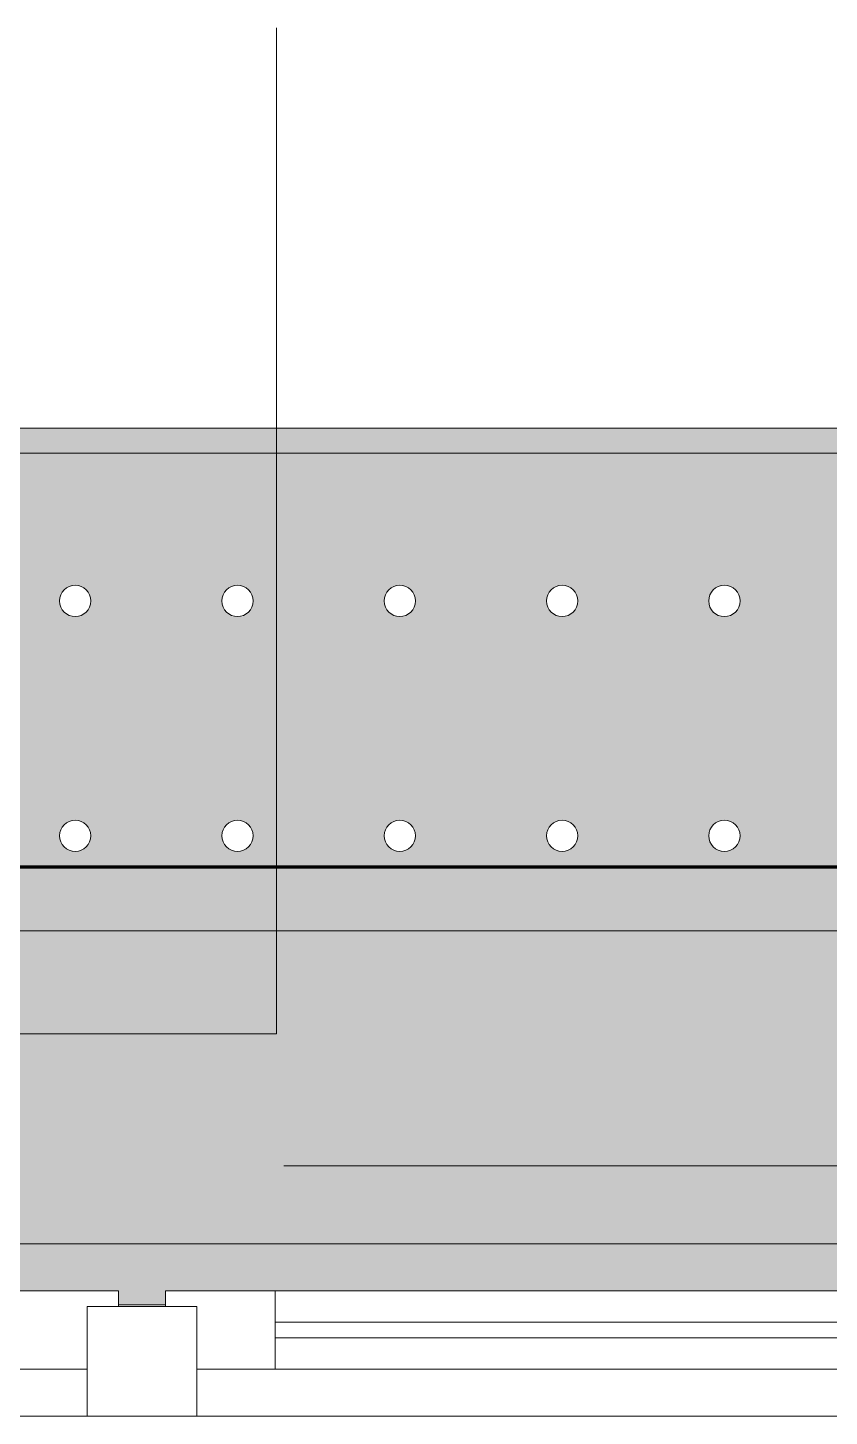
# Model space of a CAD drawing. Header units: millimetres. Extents: x 35524 to 235479, y -8553 to 29000.
# Drawn here: x 77872 to 78384, y 3440 to 4327 of the extents above; entities that cross this region are included whole.
import ezdxf

# ---------------------------------------------------------------- set-up
doc = ezdxf.new("R2010")
doc.units = ezdxf.units.MM
doc.linetypes.add('Осевая', pattern=[3175, 635, -476.25, 1587.5, -476.25])
for name, color, linetype, lineweight in [('A-GLAZ', 7, 'Continuous', 9), ('A-GLAZ-1', 7, 'Continuous', 13), ('A-WALL-IDEN', 7, 'Continuous', 9), ('I-WALL', 7, 'Continuous', 9), ('Оси-2', 7, 'Осевая', 9)]:
    doc.layers.add(name, color=color, linetype=linetype, lineweight=lineweight)
for name, color, linetype, lineweight, true_color in [('A-WALL-2', 7, 'Continuous', 9, 0xcbc7bf), ('I-WALL-12', 7, 'Continuous', 53, 0xeaa7bf), ('I-WALL-4', 7, 'Continuous', 9, 0xc0c0c0), ('I-WALL-5', 7, 'Continuous', 9, 0xcbc7bf), ('Знаки-1', 7, 'Continuous', 9, 0xd4ccbd), ('Знаки-3', 9, 'Continuous', 9, 0x808080), ('Знаки-4', 7, 'Continuous', 9, 0xaba79f), ('Знаки-5', 7, 'Continuous', 9, 0xc1bbaf), ('Знаки-6', 7, 'Continuous', 9, 0xd5cdbe), ('Знаки-7', 7, 'Continuous', 9, 0xd1cabb), ('Знаки-8', 7, 'Continuous', 9, 0xccc5b7)]:
    doc.layers.add(name, color=color, linetype=linetype, lineweight=lineweight, true_color=true_color)
doc.layers.add('Знаки-2', color=7, linetype='Continuous', lineweight=9, transparency=0.5)

# ---------------------------------------------------------------- blocks, each defined once
blk = doc.blocks.new('120_Окно_СКБ_2Ст - 120_Окно_СКБ_2Ст 3000х2500 _мал_створка слева_-22809161-План отделки стен 3 этажа в осях 12-23')
at = {"layer": 'A-GLAZ'}
for p, q in [((1500, -5), (-1500, -5)), ((-1380, -55), (550, -55)), ((550, -65), (-1380, -65)), ((620, -75), (650, -75))]:
    blk.add_line(p, q, dxfattribs=at)
at = {"layer": 'A-GLAZ-1'}
for p, q in [((600, -75), (600, -5)), ((600, -5), (670, -5)), ((670, -5), (670, -75)), ((600, -35), (-1430, -35)), ((550, -85), (550, -35)), ((600, -75), (600, -35)), ((1430, -35), (670, -35)), ((670, -35), (670, -75)), ((670, -75), (600, -75)), ((620, -75), (600, -75)), ((620, -85), (620, -75)), ((670, -75), (650, -75)), ((650, -75), (650, -85)), ((-1450, -85), (620, -85)), ((620, -85), (-1450, -85)), ((650, -85), (1450, -85)), ((1450, -85), (650, -85))]:
    blk.add_line(p, q, dxfattribs=at)
blk = doc.blocks.new('Зашивка радиатора_ с перфорацией М8 - Зашивка радиатора_ с перфорацией М8-31159968-План отделки стен 3 этажа в осях 12-23')
at = {"layer": 'Знаки-2'}
h = blk.add_hatch(color=256, dxfattribs=at)
h.paths.add_polyline_path([(2619, -380), (2649, -379), (2649, -141.05), (-310, -141.05), (-310, -380), (-281, -380), (-281, -371.05), (519, -371.05), (519, -380), (549, -380), (549, -371.05), (2619, -371.99), (2619, -373.73)])
h.paths.add_polyline_path([(1061.17, -101.05), (2650, -101.05), (2650, 179.94), (-310, 179.94), (-310, -101.05), (961.25, -101.05)])
h.paths.add_polyline_path([(1528.75, -90.35), (1523.75, -89.02), (1520.09, -85.35), (1518.75, -80.35), (1520.09, -75.35), (1523.75, -71.69), (1528.75, -70.35), (1533.75, -71.69), (1537.41, -75.35), (1538.75, -80.35), (1537.41, -85.35), (1533.75, -89.02), (1531.34, -90.01)])
h.paths.add_polyline_path([(2255, -90.35), (2250, -89.02), (2246.34, -85.35), (2245, -80.35), (2246.34, -75.35), (2250, -71.69), (2255, -70.35), (2260, -71.69), (2263.66, -75.35), (2265, -80.35), (2263.66, -85.35), (2260, -89.02), (2257.59, -90.01)])
h.paths.add_polyline_path([(1736.25, -90.35), (1731.25, -89.02), (1727.59, -85.35), (1726.25, -80.35), (1727.59, -75.35), (1731.25, -71.69), (1736.25, -70.35), (1741.25, -71.69), (1744.91, -75.35), (1746.25, -80.35), (1744.91, -85.35), (1741.25, -89.02), (1738.84, -90.01)])
h.paths.add_polyline_path([(1943.75, -90.35), (1938.75, -89.02), (1935.09, -85.35), (1933.75, -80.35), (1935.09, -75.35), (1938.75, -71.69), (1943.75, -70.35), (1948.75, -71.69), (1952.41, -75.35), (1953.75, -80.35), (1952.41, -85.35), (1948.75, -89.02), (1946.34, -90.01)])
h.paths.add_polyline_path([(2047.5, -90.35), (2042.5, -89.02), (2038.84, -85.35), (2037.5, -80.35), (2038.84, -75.35), (2042.5, -71.69), (2047.5, -70.35), (2052.5, -71.69), (2056.16, -75.35), (2057.5, -80.35), (2056.16, -85.35), (2052.5, -89.02), (2049.43, -90.1)])
h.paths.add_polyline_path([(2151.25, -90.35), (2146.25, -89.02), (2142.59, -85.35), (2141.25, -80.35), (2142.59, -75.35), (2146.25, -71.69), (2151.25, -70.35), (2156.25, -71.69), (2159.91, -75.35), (2161.25, -80.35), (2159.91, -85.35), (2156.25, -89.02), (2153.84, -90.01)])
h.paths.add_polyline_path([(1632.5, -90.35), (1627.5, -89.02), (1623.84, -85.35), (1622.5, -80.35), (1623.84, -75.35), (1627.5, -71.69), (1632.5, -70.35), (1637.5, -71.69), (1641.16, -75.35), (1642.5, -80.35), (1641.16, -85.35), (1637.5, -89.02), (1635.09, -90.01)])
h.paths.add_polyline_path([(1840, -90.35), (1835, -89.02), (1831.34, -85.35), (1830, -80.35), (1831.34, -75.35), (1835, -71.69), (1840, -70.35), (1845, -71.69), (1848.66, -75.35), (1850, -80.35), (1848.66, -85.35), (1845, -89.02), (1842.59, -90.01)])
h.paths.add_polyline_path([(2358.75, -90.35), (2353.75, -89.02), (2350.09, -85.35), (2348.75, -80.35), (2350.09, -75.35), (2353.75, -71.69), (2358.75, -70.35), (2363.75, -71.69), (2367.41, -75.35), (2368.75, -80.35), (2367.41, -85.35), (2363.75, -89.02), (2361.34, -90.01)])
h.paths.add_polyline_path([(2462.5, -90.35), (2457.5, -89.02), (2453.84, -85.35), (2452.5, -80.35), (2453.84, -75.35), (2457.5, -71.69), (2462.5, -70.35), (2467.5, -71.69), (2471.16, -75.35), (2472.5, -80.35), (2471.16, -85.35), (2467.5, -89.02), (2465.09, -90.01)])
h.paths.add_polyline_path([(2566.25, -90.35), (2561.25, -89.02), (2557.59, -85.35), (2556.25, -80.35), (2557.59, -75.35), (2561.25, -71.69), (2566.25, -70.35), (2571.25, -71.69), (2574.91, -75.35), (2576.25, -80.35), (2574.91, -85.35), (2571.25, -89.02), (2568.84, -90.01)])
h.paths.add_polyline_path([(1010, -90.35), (1005, -89.02), (1001.34, -85.35), (1000, -80.35), (1001.34, -75.35), (1005, -71.69), (1010, -70.35), (1015, -71.69), (1018.66, -75.35), (1020, -80.35), (1018.66, -85.35), (1015, -89.02), (1012.59, -90.01)])
h.paths.add_polyline_path([(1113.75, -90.35), (1108.75, -89.02), (1105.09, -85.35), (1103.75, -80.35), (1105.09, -75.35), (1108.75, -71.69), (1113.75, -70.35), (1118.75, -71.69), (1122.41, -75.35), (1123.75, -80.35), (1122.41, -85.35), (1118.75, -89.02), (1116.34, -90.01)])
h.paths.add_polyline_path([(698.75, -90.35), (693.75, -89.02), (690.09, -85.35), (688.75, -80.35), (690.09, -75.35), (693.75, -71.69), (698.75, -70.35), (703.75, -71.69), (707.41, -75.35), (708.75, -80.35), (707.41, -85.35), (703.75, -89.02), (701.34, -90.01)])
h.paths.add_polyline_path([(283.75, -90.35), (278.75, -89.02), (275.09, -85.35), (273.75, -80.35), (275.09, -75.35), (278.75, -71.69), (283.75, -70.35), (288.75, -71.69), (292.41, -75.35), (293.75, -80.35), (292.41, -85.35), (288.75, -89.02), (286.34, -90.01)])
h.paths.add_polyline_path([(595, -90.35), (590, -89.02), (586.34, -85.35), (585, -80.35), (586.34, -75.35), (590, -71.69), (595, -70.35), (600, -71.69), (603.66, -75.35), (605, -80.35), (603.66, -85.35), (600, -89.02), (597.59, -90.01)])
h.paths.add_polyline_path([(906.25, -90.35), (901.25, -89.02), (897.59, -85.35), (896.25, -80.35), (897.59, -75.35), (901.25, -71.69), (906.25, -70.35), (911.25, -71.69), (914.91, -75.35), (916.25, -80.35), (914.91, -85.35), (911.25, -89.02), (908.84, -90.01)])
h.paths.add_polyline_path([(802.5, -90.35), (797.5, -89.02), (793.84, -85.35), (792.5, -80.35), (793.84, -75.35), (797.5, -71.69), (802.5, -70.35), (807.5, -71.69), (811.16, -75.35), (812.5, -80.35), (811.16, -85.35), (807.5, -89.02), (805.09, -90.01)])
h.paths.add_polyline_path([(1217.5, -90.35), (1212.5, -89.02), (1208.84, -85.35), (1207.5, -80.35), (1208.84, -75.35), (1212.5, -71.69), (1217.5, -70.35), (1222.5, -71.69), (1226.16, -75.35), (1227.5, -80.35), (1226.16, -85.35), (1222.5, -89.02), (1220.09, -90.01)])
h.paths.add_polyline_path([(180, -90.35), (175, -89.02), (171.34, -85.35), (170, -80.35), (171.34, -75.35), (175, -71.69), (180, -70.35), (185, -71.69), (188.66, -75.35), (190, -80.35), (188.66, -85.35), (185, -89.02), (182.59, -90.01)])
h.paths.add_polyline_path([(1321.25, -90.35), (1316.25, -89.02), (1312.59, -85.35), (1311.25, -80.35), (1312.59, -75.35), (1316.25, -71.69), (1321.25, -70.35), (1326.25, -71.69), (1329.91, -75.35), (1331.25, -80.35), (1329.91, -85.35), (1326.25, -89.02), (1323.84, -90.01)])
h.paths.add_polyline_path([(1425, -90.35), (1420, -89.02), (1416.34, -85.35), (1415, -80.35), (1416.34, -75.35), (1420, -71.69), (1425, -70.35), (1430, -71.69), (1433.66, -75.35), (1435, -80.35), (1433.66, -85.35), (1430, -89.02), (1427.59, -90.01)])
h.paths.add_polyline_path([(387.5, -90.35), (382.5, -89.02), (378.84, -85.35), (377.5, -80.35), (378.84, -75.35), (382.5, -71.69), (387.5, -70.35), (392.5, -71.69), (396.16, -75.35), (397.5, -80.35), (396.16, -85.35), (392.5, -89.02), (390.09, -90.01)])
h.paths.add_polyline_path([(491.25, -90.35), (486.25, -89.02), (482.59, -85.35), (481.25, -80.35), (482.59, -75.35), (486.25, -71.69), (491.25, -70.35), (496.25, -71.69), (499.91, -75.35), (501.25, -80.35), (499.91, -85.35), (496.25, -89.02), (493.84, -90.01)])
h.paths.add_polyline_path([(-131.25, -90.35), (-136.25, -89.02), (-139.91, -85.35), (-141.25, -80.35), (-139.91, -75.35), (-135.36, -71.33), (-131.25, -70.35), (-126.25, -71.69), (-122.59, -75.35), (-121.25, -80.35), (-122.59, -85.35), (-126.25, -89.02), (-128.66, -90.01)])
h.paths.add_polyline_path([(-27.5, -90.35), (-32.5, -89.02), (-36.16, -85.35), (-37.5, -80.35), (-36.16, -75.35), (-32.5, -71.69), (-27.5, -70.35), (-22.5, -71.69), (-18.84, -75.35), (-17.5, -80.35), (-18.84, -85.35), (-22.5, -89.02), (-24.91, -90.01)])
h.paths.add_polyline_path([(-235, -90.35), (-240, -89.02), (-243.66, -85.35), (-245, -80.35), (-243.66, -75.35), (-240, -71.69), (-235, -70.35), (-230, -71.69), (-226.34, -75.35), (-225, -80.35), (-226.34, -85.35), (-230, -89.02), (-232.41, -90.01)])
h.paths.add_polyline_path([(76.25, -90.35), (71.25, -89.02), (67.59, -85.35), (66.25, -80.35), (67.59, -75.35), (71.25, -71.69), (76.25, -70.35), (81.25, -71.69), (84.91, -75.35), (86.25, -80.35), (84.91, -85.35), (81.25, -89.02), (78.84, -90.01)])
h.paths.add_polyline_path([(1943.75, 59.65), (1938.75, 60.98), (1935.09, 64.65), (1933.75, 69.65), (1935.09, 74.65), (1938.75, 78.31), (1943.75, 79.65), (1948.75, 78.31), (1952.41, 74.65), (1953.75, 69.65), (1952.41, 64.65), (1948.75, 60.98), (1946.34, 59.99)])
h.paths.add_polyline_path([(2047.5, 59.65), (2042.5, 60.98), (2038.84, 64.65), (2037.5, 69.65), (2038.84, 74.65), (2042.5, 78.31), (2047.5, 79.65), (2052.5, 78.31), (2056.16, 74.65), (2057.5, 69.65), (2056.16, 64.65), (2052.5, 60.98), (2049.43, 59.9)])
h.paths.add_polyline_path([(2255, 59.65), (2250, 60.98), (2246.34, 64.65), (2245, 69.65), (2246.34, 74.65), (2250, 78.31), (2255, 79.65), (2260, 78.31), (2263.66, 74.65), (2265, 69.65), (2263.66, 64.65), (2260, 60.98), (2257.59, 59.99)])
h.paths.add_polyline_path([(1736.25, 59.65), (1731.25, 60.98), (1727.59, 64.65), (1726.25, 69.65), (1727.59, 74.65), (1731.25, 78.31), (1736.25, 79.65), (1741.25, 78.31), (1744.91, 74.65), (1746.25, 69.65), (1744.91, 64.65), (1741.25, 60.98), (1738.84, 59.99)])
h.paths.add_polyline_path([(2358.75, 59.65), (2353.75, 60.98), (2350.09, 64.65), (2348.75, 69.65), (2350.09, 74.65), (2353.75, 78.31), (2358.75, 79.65), (2363.75, 78.31), (2367.41, 74.65), (2368.75, 69.65), (2367.41, 64.65), (2363.75, 60.98), (2361.34, 59.99)])
h.paths.add_polyline_path([(1840, 59.65), (1835, 60.98), (1831.34, 64.65), (1830, 69.65), (1831.34, 74.65), (1835, 78.31), (1840, 79.65), (1845, 78.31), (1848.66, 74.65), (1850, 69.65), (1848.66, 64.65), (1845, 60.98), (1842.59, 59.99)])
h.paths.add_polyline_path([(1425, 59.65), (1420, 60.98), (1416.34, 64.65), (1415, 69.65), (1416.34, 74.65), (1420, 78.31), (1425, 79.65), (1430, 78.31), (1433.66, 74.65), (1435, 69.65), (1433.66, 64.65), (1430, 60.98), (1427.59, 59.99)])
h.paths.add_polyline_path([(1528.75, 59.65), (1523.75, 60.98), (1520.09, 64.65), (1518.75, 69.65), (1520.09, 74.65), (1523.75, 78.31), (1528.75, 79.65), (1533.75, 78.31), (1537.41, 74.65), (1538.75, 69.65), (1537.41, 64.65), (1533.75, 60.98), (1531.34, 59.99)])
h.paths.add_polyline_path([(2151.25, 59.65), (2146.25, 60.98), (2142.59, 64.65), (2141.25, 69.65), (2142.59, 74.65), (2146.25, 78.31), (2151.25, 79.65), (2156.25, 78.31), (2159.91, 74.65), (2161.25, 69.65), (2159.91, 64.65), (2156.25, 60.98), (2153.84, 59.99)])
h.paths.add_polyline_path([(2566.25, 59.65), (2561.25, 60.98), (2557.59, 64.65), (2556.25, 69.65), (2557.59, 74.65), (2561.25, 78.31), (2566.25, 79.65), (2571.25, 78.31), (2574.91, 74.65), (2576.25, 69.65), (2574.91, 64.65), (2571.25, 60.98), (2568.84, 59.99)])
h.paths.add_polyline_path([(2462.5, 59.65), (2457.5, 60.98), (2453.84, 64.65), (2452.5, 69.65), (2453.84, 74.65), (2457.5, 78.31), (2462.5, 79.65), (2467.5, 78.31), (2471.16, 74.65), (2472.5, 69.65), (2471.16, 64.65), (2467.5, 60.98), (2465.09, 59.99)])
h.paths.add_polyline_path([(1632.5, 59.65), (1627.5, 60.98), (1623.84, 64.65), (1622.5, 69.65), (1623.84, 74.65), (1627.5, 78.31), (1632.5, 79.65), (1637.5, 78.31), (1641.16, 74.65), (1642.5, 69.65), (1641.16, 64.65), (1637.5, 60.98), (1635.09, 59.99)])
h.paths.add_polyline_path([(802.5, 59.65), (797.5, 60.98), (793.84, 64.65), (792.5, 69.65), (793.84, 74.65), (797.5, 78.31), (802.5, 79.65), (807.5, 78.31), (811.16, 74.65), (812.5, 69.65), (811.16, 64.65), (807.5, 60.98), (805.09, 59.99)])
h.paths.add_polyline_path([(1113.75, 59.65), (1108.75, 60.98), (1105.09, 64.65), (1103.75, 69.65), (1105.09, 74.65), (1108.75, 78.31), (1113.75, 79.65), (1118.75, 78.31), (1122.41, 74.65), (1123.75, 69.65), (1122.41, 64.65), (1118.75, 60.98), (1116.34, 59.99)])
h.paths.add_polyline_path([(1010, 59.65), (1005, 60.98), (1001.34, 64.65), (1000, 69.65), (1001.34, 74.65), (1005, 78.31), (1010, 79.65), (1015, 78.31), (1018.66, 74.65), (1020, 69.65), (1018.66, 64.65), (1015, 60.98), (1012.59, 59.99)])
h.paths.add_polyline_path([(906.25, 59.65), (901.25, 60.98), (897.59, 64.65), (896.25, 69.65), (897.59, 74.65), (901.25, 78.31), (906.25, 79.65), (911.25, 78.31), (914.91, 74.65), (916.25, 69.65), (914.91, 64.65), (911.25, 60.98), (908.84, 59.99)])
h.paths.add_polyline_path([(387.5, 59.65), (382.5, 60.98), (378.84, 64.65), (377.5, 69.65), (378.84, 74.65), (382.5, 78.31), (387.5, 79.65), (392.5, 78.31), (396.16, 74.65), (397.5, 69.65), (396.16, 64.65), (392.5, 60.98), (390.09, 59.99)])
h.paths.add_polyline_path([(76.25, 59.65), (71.25, 60.98), (67.59, 64.65), (66.25, 69.65), (67.59, 74.65), (71.25, 78.31), (76.25, 79.65), (81.25, 78.31), (84.91, 74.65), (86.25, 69.65), (84.91, 64.65), (81.25, 60.98), (78.84, 59.99)])
h.paths.add_polyline_path([(180, 59.65), (175, 60.98), (171.34, 64.65), (170, 69.65), (171.34, 74.65), (175, 78.31), (180, 79.65), (185, 78.31), (188.66, 74.65), (190, 69.65), (188.66, 64.65), (185, 60.98), (182.59, 59.99)])
h.paths.add_polyline_path([(283.75, 59.65), (278.75, 60.98), (275.09, 64.65), (273.75, 69.65), (275.09, 74.65), (278.75, 78.31), (283.75, 79.65), (288.75, 78.31), (292.41, 74.65), (293.75, 69.65), (292.41, 64.65), (288.75, 60.98), (286.34, 59.99)])
h.paths.add_polyline_path([(698.75, 59.65), (693.75, 60.98), (690.09, 64.65), (688.75, 69.65), (690.09, 74.65), (693.75, 78.31), (698.75, 79.65), (703.75, 78.31), (707.41, 74.65), (708.75, 69.65), (707.41, 64.65), (703.75, 60.98), (701.34, 59.99)])
h.paths.add_polyline_path([(595, 59.65), (590, 60.98), (586.34, 64.65), (585, 69.65), (586.34, 74.65), (590, 78.31), (595, 79.65), (600, 78.31), (603.66, 74.65), (605, 69.65), (603.66, 64.65), (600, 60.98), (597.59, 59.99)])
h.paths.add_polyline_path([(1321.25, 59.65), (1316.25, 60.98), (1312.59, 64.65), (1311.25, 69.65), (1312.59, 74.65), (1316.25, 78.31), (1321.25, 79.65), (1326.25, 78.31), (1329.91, 74.65), (1331.25, 69.65), (1329.91, 64.65), (1326.25, 60.98), (1323.84, 59.99)])
h.paths.add_polyline_path([(1217.5, 59.65), (1212.5, 60.98), (1208.84, 64.65), (1207.5, 69.65), (1208.84, 74.65), (1212.5, 78.31), (1217.5, 79.65), (1222.5, 78.31), (1226.16, 74.65), (1227.5, 69.65), (1226.16, 64.65), (1222.5, 60.98), (1220.09, 59.99)])
h.paths.add_polyline_path([(491.25, 59.65), (486.25, 60.98), (482.59, 64.65), (481.25, 69.65), (482.59, 74.65), (486.25, 78.31), (491.25, 79.65), (496.25, 78.31), (499.91, 74.65), (501.25, 69.65), (499.91, 64.65), (496.25, 60.98), (493.84, 59.99)])
h.paths.add_polyline_path([(-27.5, 59.65), (-32.5, 60.98), (-36.16, 64.65), (-37.5, 69.65), (-36.16, 74.65), (-32.5, 78.31), (-27.5, 79.65), (-22.5, 78.31), (-18.84, 74.65), (-17.5, 69.65), (-18.84, 64.65), (-22.5, 60.98), (-24.91, 59.99)])
h.paths.add_polyline_path([(-131.25, 59.65), (-136.25, 60.98), (-139.91, 64.65), (-141.25, 69.65), (-139.91, 74.65), (-135.36, 78.67), (-131.25, 79.65), (-126.25, 78.31), (-122.59, 74.65), (-121.25, 69.65), (-122.59, 64.65), (-126.25, 60.98), (-128.66, 59.99)])
h.paths.add_polyline_path([(-235, 59.65), (-240, 60.98), (-243.66, 64.65), (-245, 69.65), (-243.66, 74.65), (-240, 78.31), (-235, 79.65), (-230, 78.31), (-226.34, 74.65), (-225, 69.65), (-226.34, 64.65), (-230, 60.98), (-232.41, 59.99)])
for points in [[(2459.91, 163.94), (2650, 163.94), (2649.94, 179.94), (-310, 179.94), (-310, 163.94), (2454.57, 163.94)], [(505.86, 163.94), (540, 163.94), (539.32, 179.94), (500, 179.94), (500.68, 163.94), (502.68, 163.94)], [(525, 163.94), (540, 163.94), (539.32, 179.94), (500, 179.94), (500.68, 163.94), (522.59, 163.94)], [(512.93, 163.94), (530, 163.94), (529.66, 179.94), (510, 179.94), (510.34, 163.94), (511.34, 163.94)], [(512.93, 163.94), (530, 163.94), (529.66, 179.94), (510, 179.94), (510.34, 163.94), (511.34, 163.94)], [(605.86, 163.94), (640, 163.94), (639.32, 179.94), (600, 179.94), (600.68, 163.94), (602.68, 163.94)], [(600, 163.94), (640, 163.94), (639.32, 179.94), (600, 179.94)], [(610.34, 163.94), (630, 163.94), (629.66, 179.94), (610, 179.94), (610, 163.94)], [(627.07, 163.94), (630, 163.94), (629.66, 179.94), (610, 179.94), (610.34, 163.94), (625.18, 163.94)], [(700.68, 163.94), (740, 163.94), (739.32, 179.94), (700, 179.94), (700, 163.94)], [(725, 163.94), (740, 163.94), (739.32, 179.94), (700, 179.94), (700.68, 163.94), (722.59, 163.94)], [(720, 163.94), (730, 163.94), (729.66, 179.94), (710, 179.94), (710.34, 163.94), (717.41, 163.94)], [(712.93, 163.94), (730, 163.94), (729.66, 179.94), (710, 179.94), (710.34, 163.94), (711.34, 163.94)], [(800, 163.94), (840, 163.94), (839.32, 179.94), (800, 179.94)], [(825, 163.94), (840, 163.94), (839.32, 179.94), (800, 179.94), (800.68, 163.94), (822.59, 163.94)], [(812.93, 163.94), (830, 163.94), (829.66, 179.94), (810, 179.94), (810.34, 163.94), (811.34, 163.94)], [(812.93, 163.94), (830, 163.94), (829.66, 179.94), (810, 179.94), (810.34, 163.94), (811.34, 163.94)], [(920, 163.94), (940, 163.94), (939.32, 179.94), (900, 179.94), (900.68, 163.94), (914.82, 163.94)], [(929.66, 163.94), (940, 163.94), (939.32, 179.94), (900, 179.94), (900.68, 163.94), (928.66, 163.94)], [(920, 163.94), (930, 163.94), (929.66, 179.94), (910, 179.94), (910.34, 163.94), (917.41, 163.94)], [(927.07, 163.94), (930, 163.94), (929.66, 179.94), (910, 179.94), (910.34, 163.94), (925.18, 163.94)]]:
    blk.add_hatch(color=256, dxfattribs=at).paths.add_polyline_path(points)
at = {"layer": 'Знаки-1'}
for p, q in [((511.28, 179.94), (514.82, 179.94)), ((514.82, 179.94), (511.28, 179.94)), ((515, 179.94), (520, 179.94)), ((520, 179.94), (515, 179.94)), ((520, 179.94), (525, 179.94)), ((525, 179.94), (520, 179.94)), ((525.18, 179.94), (528.72, 179.94)), ((528.72, 179.94), (525.18, 179.94)), ((610, 179.94), (611.34, 179.94)), ((614.81, 179.94), (610, 179.94)), ((611.34, 179.94), (614.81, 179.94)), ((615, 179.94), (625, 179.94)), ((625, 179.94), (615, 179.94)), ((625.19, 179.94), (628.66, 179.94)), ((627.07, 179.94), (625.19, 179.94)), ((629.66, 179.94), (627.07, 179.94)), ((628.66, 179.94), (630, 179.94)), ((630, 179.94), (629.66, 179.94)), ((711.28, 179.94), (714.82, 179.94)), ((714.82, 179.94), (711.28, 179.94)), ((715, 179.94), (725, 179.94)), ((725, 179.94), (715, 179.94)), ((725.18, 179.94), (728.72, 179.94)), ((728.72, 179.94), (725.18, 179.94)), ((811.28, 179.94), (814.82, 179.94)), ((814.82, 179.94), (811.28, 179.94)), ((815, 179.94), (825, 179.94)), ((820, 179.94), (815, 179.94)), ((825, 179.94), (820, 179.94)), ((825.18, 179.94), (828.72, 179.94)), ((828.72, 179.94), (825.18, 179.94)), ((910, 179.94), (914.81, 179.94)), ((911.34, 179.94), (910, 179.94)), ((914.81, 179.94), (911.34, 179.94)), ((915, 179.94), (925, 179.94)), ((920, 179.94), (915, 179.94)), ((922.59, 179.94), (920, 179.94)), ((925, 179.94), (922.59, 179.94)), ((925.19, 179.94), (930, 179.94)), ((930, 179.94), (925.19, 179.94)), ((511.28, 163.94), (514.82, 163.94)), ((514.82, 163.94), (511.28, 163.94)), ((515, 163.94), (520, 163.94)), ((525, 163.94), (515, 163.94)), ((520, 163.94), (525, 163.94)), ((525.18, 163.94), (528.72, 163.94)), ((528.72, 163.94), (525.18, 163.94)), ((610, 163.94), (614.81, 163.94)), ((614.81, 163.94), (610, 163.94)), ((615, 163.94), (625, 163.94)), ((622.59, 163.94), (615, 163.94)), ((625, 163.94), (622.59, 163.94)), ((625.19, 163.94), (627.07, 163.94)), ((630, 163.94), (625.19, 163.94)), ((627.07, 163.94), (630, 163.94)), ((711.28, 163.94), (714.82, 163.94)), ((714.82, 163.94), (711.28, 163.94)), ((715, 163.94), (725, 163.94)), ((725, 163.94), (715, 163.94)), ((725.18, 163.94), (728.72, 163.94)), ((728.72, 163.94), (725.18, 163.94)), ((811.28, 163.94), (814.82, 163.94)), ((814.82, 163.94), (811.28, 163.94)), ((815, 163.94), (825, 163.94)), ((825, 163.94), (815, 163.94)), ((825.18, 163.94), (828.72, 163.94)), ((828.72, 163.94), (825.18, 163.94)), ((910, 163.94), (912.93, 163.94)), ((914.81, 163.94), (910, 163.94)), ((912.93, 163.94), (914.81, 163.94)), ((915, 163.94), (925, 163.94)), ((925, 163.94), (915, 163.94)), ((925.19, 163.94), (930, 163.94)), ((930, 163.94), (925.19, 163.94))]:
    blk.add_line(p, q, dxfattribs=at)
at = {"layer": 'Знаки-3'}
for p, q in [((2650, 179.94), (-310, 179.94)), ((519, -380), (549, -380))]:
    blk.add_line(p, q, dxfattribs=at)
for centre, start, end in [((491.25, 69.65), 0, 180), ((595, 69.65), 0, 180), ((698.75, 69.65), 0, 180), ((802.5, 69.65), 0, 180), ((906.25, 69.65), 0, 180), ((491.25, 69.65), 180, 360), ((595, 69.65), 180, 360), ((698.75, 69.65), 180, 360), ((802.5, 69.65), 180, 360), ((906.25, 69.65), 180, 360), ((491.25, -80.35), 0, 180), ((595, -80.35), 0, 180), ((698.75, -80.35), 0, 180), ((802.5, -80.35), 0, 180), ((906.25, -80.35), 0, 180), ((491.25, -80.35), 180, 360), ((595, -80.35), 180, 360), ((698.75, -80.35), 180, 360), ((802.5, -80.35), 180, 360), ((906.25, -80.35), 180, 360)]:
    blk.add_arc(centre, 10, start, end, dxfattribs=at)
at = {"layer": 'Знаки-4'}
for p, q in [((-310, 179.94), (2617.76, 179.94)), ((-307.06, 179.94), (2617.76, 179.94)), ((2603.53, 163.94), (-264.93, 163.94)), ((549, -380), (519, -380))]:
    blk.add_line(p, q, dxfattribs=at)
for centre, start, end in [((491.25, 69.65), 0, 180), ((595, 69.65), 0, 180), ((698.75, 69.65), 0, 180), ((802.5, 69.65), 0, 180), ((906.25, 69.65), 0, 180), ((491.25, 69.65), 180, 360), ((595, 69.65), 180, 360), ((698.75, 69.65), 180, 360), ((802.5, 69.65), 180, 360), ((906.25, 69.65), 180, 360), ((491.25, -80.35), 0, 180), ((595, -80.35), 0, 180), ((698.75, -80.35), 360, 180), ((802.5, -80.35), 0, 180), ((906.25, -80.35), 0, 180), ((491.25, -80.35), 180, 360), ((595, -80.35), 180, 360), ((698.75, -80.35), 180, 360), ((802.5, -80.35), 180, 360), ((906.25, -80.35), 180, 360)]:
    blk.add_arc(centre, 10, start, end, dxfattribs=at)
at = {"layer": 'Знаки-5'}
for p, q in [((500, 179.94), (440, 179.94)), ((500, 179.94), (540, 179.94)), ((540, 179.94), (500, 179.94)), ((600, 179.94), (540, 179.94)), ((600, 179.94), (640, 179.94)), ((640, 179.94), (600, 179.94)), ((700, 179.94), (640, 179.94)), ((700, 179.94), (710, 179.94)), ((710, 179.94), (700, 179.94)), ((710, 179.94), (730, 179.94)), ((730, 179.94), (710, 179.94)), ((730, 179.94), (740, 179.94)), ((740, 179.94), (730, 179.94)), ((800, 179.94), (740, 179.94)), ((800, 179.94), (840, 179.94)), ((840, 179.94), (800, 179.94)), ((900, 179.94), (840, 179.94)), ((900, 179.94), (940, 179.94)), ((940, 179.94), (900, 179.94)), ((1000, 179.94), (940, 179.94)), ((440, 163.94), (500, 163.94)), ((500, 163.94), (540, 163.94)), ((540, 163.94), (500, 163.94)), ((540, 163.94), (600, 163.94)), ((600, 163.94), (640, 163.94)), ((640, 163.94), (600, 163.94)), ((640, 163.94), (700, 163.94)), ((700, 163.94), (710, 163.94)), ((710, 163.94), (700, 163.94)), ((710, 163.94), (730, 163.94)), ((730, 163.94), (710, 163.94)), ((730, 163.94), (740, 163.94)), ((740, 163.94), (730, 163.94)), ((740, 163.94), (800, 163.94)), ((800, 163.94), (840, 163.94)), ((840, 163.94), (800, 163.94)), ((840, 163.94), (900, 163.94)), ((900, 163.94), (940, 163.94)), ((940, 163.94), (900, 163.94)), ((940, 163.94), (1000, 163.94))]:
    blk.add_line(p, q, dxfattribs=at)
at = {"layer": 'Знаки-6'}
for p, q in [((514.82, 179.94), (511.34, 179.94)), ((525, 179.94), (515, 179.94)), ((528.66, 179.94), (525.18, 179.94)), ((614.82, 179.94), (611.34, 179.94)), ((625, 179.94), (615, 179.94)), ((628.66, 179.94), (625.18, 179.94)), ((714.82, 179.94), (711.34, 179.94)), ((725, 179.94), (715, 179.94)), ((728.66, 179.94), (725.18, 179.94)), ((814.82, 179.94), (811.34, 179.94)), ((825, 179.94), (815, 179.94)), ((828.66, 179.94), (825.18, 179.94)), ((914.82, 179.94), (911.34, 179.94)), ((925, 179.94), (915, 179.94)), ((928.66, 179.94), (925.18, 179.94)), ((511.34, 163.94), (514.82, 163.94)), ((515, 163.94), (525, 163.94)), ((525.18, 163.94), (528.66, 163.94)), ((611.34, 163.94), (614.82, 163.94)), ((615, 163.94), (625, 163.94)), ((625.18, 163.94), (628.66, 163.94)), ((711.34, 163.94), (714.82, 163.94)), ((715, 163.94), (725, 163.94)), ((725.18, 163.94), (728.66, 163.94)), ((811.34, 163.94), (814.82, 163.94)), ((815, 163.94), (825, 163.94)), ((825.18, 163.94), (828.66, 163.94)), ((911.34, 163.94), (914.82, 163.94)), ((915, 163.94), (925, 163.94)), ((925.18, 163.94), (928.66, 163.94))]:
    blk.add_line(p, q, dxfattribs=at)
at = {"layer": 'Знаки-7'}
for p, q in [((510, 179.94), (500.68, 179.94)), ((510, 179.94), (510.34, 179.94)), ((512.93, 179.94), (510, 179.94)), ((510.34, 179.94), (514.81, 179.94)), ((514.81, 179.94), (512.93, 179.94)), ((515, 179.94), (525, 179.94)), ((525, 179.94), (515, 179.94)), ((525.19, 179.94), (527.07, 179.94)), ((530, 179.94), (525.19, 179.94)), ((527.07, 179.94), (530, 179.94)), ((539.32, 179.94), (530, 179.94)), ((610, 179.94), (600.68, 179.94)), ((611.28, 179.94), (614.82, 179.94)), ((614.82, 179.94), (611.28, 179.94)), ((615, 179.94), (625, 179.94)), ((625, 179.94), (615, 179.94)), ((625.18, 179.94), (628.72, 179.94)), ((628.72, 179.94), (625.18, 179.94)), ((639.32, 179.94), (630, 179.94)), ((710, 179.94), (700.68, 179.94)), ((710, 179.94), (711.34, 179.94)), ((710.34, 179.94), (710, 179.94)), ((714.81, 179.94), (710.34, 179.94)), ((711.34, 179.94), (714.81, 179.94)), ((715, 179.94), (720, 179.94)), ((717.41, 179.94), (715, 179.94)), ((720, 179.94), (717.41, 179.94)), ((720, 179.94), (725, 179.94)), ((725, 179.94), (720, 179.94)), ((725.19, 179.94), (730, 179.94)), ((728.66, 179.94), (725.19, 179.94)), ((730, 179.94), (728.66, 179.94)), ((739.32, 179.94), (730, 179.94)), ((810, 179.94), (800.68, 179.94)), ((810, 179.94), (814.81, 179.94)), ((810.34, 179.94), (810, 179.94)), ((814.81, 179.94), (810.34, 179.94)), ((815, 179.94), (825, 179.94)), ((817.41, 179.94), (815, 179.94)), ((825, 179.94), (817.41, 179.94)), ((825.19, 179.94), (829.66, 179.94)), ((830, 179.94), (825.19, 179.94)), ((829.66, 179.94), (830, 179.94)), ((839.32, 179.94), (830, 179.94)), ((910, 179.94), (900.68, 179.94)), ((911.28, 179.94), (914.82, 179.94)), ((914.82, 179.94), (911.28, 179.94)), ((915, 179.94), (920, 179.94)), ((925, 179.94), (915, 179.94)), ((920, 179.94), (925, 179.94)), ((925.18, 179.94), (928.72, 179.94)), ((928.72, 179.94), (925.18, 179.94)), ((939.32, 179.94), (930, 179.94)), ((500.68, 163.94), (510, 163.94)), ((510, 163.94), (510.34, 163.94)), ((512.93, 163.94), (510, 163.94)), ((510.34, 163.94), (514.81, 163.94)), ((514.81, 163.94), (512.93, 163.94)), ((515, 163.94), (525, 163.94)), ((522.59, 163.94), (515, 163.94)), ((525, 163.94), (522.59, 163.94)), ((525.19, 163.94), (530, 163.94)), ((530, 163.94), (525.19, 163.94)), ((530, 163.94), (539.32, 163.94)), ((600.68, 163.94), (610, 163.94)), ((611.28, 163.94), (614.82, 163.94)), ((614.82, 163.94), (611.28, 163.94)), ((615, 163.94), (625, 163.94)), ((625, 163.94), (615, 163.94)), ((625.18, 163.94), (628.72, 163.94)), ((628.72, 163.94), (625.18, 163.94)), ((630, 163.94), (639.32, 163.94)), ((700.68, 163.94), (710, 163.94)), ((710, 163.94), (714.81, 163.94)), ((714.81, 163.94), (710, 163.94)), ((715, 163.94), (725, 163.94)), ((725, 163.94), (715, 163.94)), ((725.19, 163.94), (730, 163.94)), ((730, 163.94), (725.19, 163.94)), ((730, 163.94), (739.32, 163.94)), ((800.68, 163.94), (810, 163.94)), ((810, 163.94), (812.93, 163.94)), ((810.34, 163.94), (810, 163.94)), ((814.81, 163.94), (810.34, 163.94)), ((812.93, 163.94), (814.81, 163.94)), ((815, 163.94), (817.41, 163.94)), ((817.41, 163.94), (815, 163.94)), ((817.41, 163.94), (820, 163.94)), ((825, 163.94), (817.41, 163.94)), ((820, 163.94), (822.59, 163.94)), ((822.59, 163.94), (825, 163.94)), ((825.19, 163.94), (827.07, 163.94)), ((830, 163.94), (825.19, 163.94)), ((827.07, 163.94), (830, 163.94)), ((830, 163.94), (839.32, 163.94)), ((900.68, 163.94), (910, 163.94)), ((911.28, 163.94), (914.82, 163.94)), ((914.82, 163.94), (911.28, 163.94)), ((915, 163.94), (925, 163.94)), ((925, 163.94), (915, 163.94)), ((925.18, 163.94), (928.72, 163.94)), ((928.72, 163.94), (925.18, 163.94)), ((930, 163.94), (939.32, 163.94))]:
    blk.add_line(p, q, dxfattribs=at)
at = {"layer": 'Знаки-8'}
for p, q in [((500, 179.94), (500.68, 179.94)), ((500.68, 179.94), (500, 179.94)), ((500.68, 179.94), (502.68, 179.94)), ((510, 179.94), (500.68, 179.94)), ((502.68, 179.94), (505.86, 179.94)), ((505.86, 179.94), (510, 179.94)), ((510, 179.94), (514.81, 179.94)), ((512.93, 179.94), (510, 179.94)), ((514.81, 179.94), (512.93, 179.94)), ((515, 179.94), (525, 179.94)), ((525, 179.94), (515, 179.94)), ((525.19, 179.94), (530, 179.94)), ((530, 179.94), (525.19, 179.94)), ((530, 179.94), (534.14, 179.94)), ((534.14, 179.94), (530, 179.94)), ((534.14, 179.94), (537.32, 179.94)), ((537.32, 179.94), (534.14, 179.94)), ((537.32, 179.94), (539.32, 179.94)), ((539.32, 179.94), (537.32, 179.94)), ((539.32, 179.94), (540, 179.94)), ((540, 179.94), (539.32, 179.94)), ((600, 179.94), (605.86, 179.94)), ((610, 179.94), (600, 179.94)), ((605.86, 179.94), (610, 179.94)), ((610, 179.94), (614.81, 179.94)), ((614.81, 179.94), (610, 179.94)), ((615, 179.94), (625, 179.94)), ((625, 179.94), (615, 179.94)), ((625.19, 179.94), (630, 179.94)), ((630, 179.94), (625.19, 179.94)), ((630, 179.94), (639.32, 179.94)), ((634.14, 179.94), (630, 179.94)), ((640, 179.94), (634.14, 179.94)), ((639.32, 179.94), (640, 179.94)), ((700, 179.94), (710, 179.94)), ((710, 179.94), (700, 179.94)), ((711.28, 179.94), (714.82, 179.94)), ((714.82, 179.94), (711.28, 179.94)), ((715, 179.94), (725, 179.94)), ((725, 179.94), (715, 179.94)), ((725.18, 179.94), (728.72, 179.94)), ((728.72, 179.94), (725.18, 179.94)), ((730, 179.94), (740, 179.94)), ((740, 179.94), (730, 179.94)), ((800, 179.94), (810, 179.94)), ((810, 179.94), (800, 179.94)), ((810, 179.94), (814.81, 179.94)), ((810.34, 179.94), (810, 179.94)), ((814.81, 179.94), (810.34, 179.94)), ((815, 179.94), (825, 179.94)), ((825, 179.94), (815, 179.94)), ((825.19, 179.94), (830, 179.94)), ((830, 179.94), (825.19, 179.94)), ((830, 179.94), (840, 179.94)), ((840, 179.94), (830, 179.94)), ((900, 179.94), (910, 179.94)), ((910, 179.94), (900, 179.94)), ((910, 179.94), (912.93, 179.94)), ((914.81, 179.94), (910, 179.94)), ((912.93, 179.94), (914.81, 179.94)), ((915, 179.94), (925, 179.94)), ((925, 179.94), (915, 179.94)), ((925.19, 179.94), (929.66, 179.94)), ((927.07, 179.94), (925.19, 179.94)), ((930, 179.94), (927.07, 179.94)), ((929.66, 179.94), (930, 179.94)), ((930, 179.94), (940, 179.94)), ((934.14, 179.94), (930, 179.94)), ((940, 179.94), (934.14, 179.94)), ((500, 163.94), (510, 163.94)), ((510, 163.94), (500, 163.94)), ((510, 163.94), (510.34, 163.94)), ((514.81, 163.94), (510, 163.94)), ((510.34, 163.94), (511.34, 163.94)), ((511.34, 163.94), (512.93, 163.94)), ((512.93, 163.94), (514.81, 163.94)), ((515, 163.94), (517.41, 163.94)), ((522.59, 163.94), (515, 163.94)), ((517.41, 163.94), (520, 163.94)), ((520, 163.94), (522.59, 163.94)), ((522.59, 163.94), (525, 163.94)), ((525, 163.94), (522.59, 163.94)), ((525.19, 163.94), (527.07, 163.94)), ((527.07, 163.94), (525.19, 163.94)), ((527.07, 163.94), (528.66, 163.94)), ((530, 163.94), (527.07, 163.94)), ((528.66, 163.94), (529.66, 163.94)), ((529.66, 163.94), (530, 163.94)), ((530, 163.94), (540, 163.94)), ((540, 163.94), (530, 163.94)), ((600, 163.94), (610, 163.94)), ((610, 163.94), (600, 163.94)), ((610, 163.94), (614.81, 163.94)), ((612.93, 163.94), (610, 163.94)), ((614.81, 163.94), (612.93, 163.94)), ((615, 163.94), (625, 163.94)), ((625, 163.94), (615, 163.94)), ((625.19, 163.94), (630, 163.94)), ((630, 163.94), (625.19, 163.94)), ((630, 163.94), (634.14, 163.94)), ((640, 163.94), (630, 163.94)), ((634.14, 163.94), (640, 163.94)), ((700, 163.94), (710, 163.94)), ((710, 163.94), (700, 163.94)), ((711.28, 163.94), (714.82, 163.94)), ((714.82, 163.94), (711.28, 163.94)), ((715, 163.94), (725, 163.94)), ((725, 163.94), (715, 163.94)), ((725.18, 163.94), (728.72, 163.94)), ((728.72, 163.94), (725.18, 163.94)), ((730, 163.94), (740, 163.94)), ((740, 163.94), (730, 163.94)), ((800, 163.94), (810, 163.94)), ((810, 163.94), (800, 163.94)), ((810, 163.94), (814.81, 163.94)), ((814.81, 163.94), (810, 163.94)), ((815, 163.94), (825, 163.94)), ((825, 163.94), (815, 163.94)), ((825.19, 163.94), (830, 163.94)), ((830, 163.94), (825.19, 163.94)), ((830, 163.94), (840, 163.94)), ((840, 163.94), (830, 163.94)), ((900, 163.94), (910, 163.94)), ((910, 163.94), (900, 163.94)), ((910, 163.94), (914.81, 163.94)), ((914.81, 163.94), (910, 163.94)), ((915, 163.94), (925, 163.94)), ((925, 163.94), (915, 163.94)), ((925.19, 163.94), (930, 163.94)), ((930, 163.94), (925.19, 163.94)), ((930, 163.94), (940, 163.94)), ((940, 163.94), (930, 163.94))]:
    blk.add_line(p, q, dxfattribs=at)

msp = doc.modelspace()

# ---------------------------------------------------------------- hatches: boundary and pattern name
at = {"layer": 'I-WALL'}
h = msp.add_hatch(dxfattribs=at)
h.set_pattern_fill('FP_71', color=256, style=0, pattern_type=2)
h.set_pattern_definition([(0, (0, 0), (121.92, 30.48), [10.058, -81.382, 10.058, -81.382, -487.68]), (0, (0, 0), (121.92, 30.48), [-182.88, 10.058, -172.822, 10.058, -81.382, -213.36]), (0, (0, 0), (121.92, 30.48), [-457.2, 10.058, -50.902, 10.058, -142.342]), (120, (45.72, 15.24), (-87.356454, 90.345817), [10.058, -81.382, 10.058, -81.382, -487.68]), (120, (45.72, 15.24), (-87.356454, 90.345817), [-182.88, 10.058, -172.822, 10.058, -81.382, -213.36]), (120, (45.72, 15.24), (-87.356454, 90.345817), [-457.2, 10.058, -50.902, 10.058, -142.342]), (240, (60.96, 76.2), (-34.563546, -120.825817), [10.058, -81.382, 10.058, -81.382, -487.68]), (240, (60.96, 76.2), (-34.563546, -120.825817), [-182.88, 10.058, -172.822, 10.058, -81.382, -213.36]), (240, (60.96, 76.2), (-34.563546, -120.825817), [-457.2, 10.058, -50.902, 10.058, -142.342])])
h.paths.add_polyline_path([(76000, 3750), (80350, 3750), (80350, 3790), (76000, 3790)])

# ---------------------------------------------------------------- linework, layer by layer
at = {"layer": 'A-WALL-2'}
msp.add_line((77152.94, 3550), (80007.89, 3550), dxfattribs=at)
at = {"layer": 'A-WALL-IDEN'}
for p, q in [((78031.01, 3684.23), (78031.01, 4326.76)), ((77107.13, 3684.23), (78031.01, 3684.23))]:
    msp.add_line(p, q, dxfattribs=at)
at = {"layer": 'I-WALL-12'}
msp.add_line((77276.06, 3791), (79278.12, 3791), dxfattribs=at)
at = {"layer": 'I-WALL-4'}
for p, q in [((80080, 3790), (77080, 3790)), ((75980, 3750), (80350, 3750))]:
    msp.add_line(p, q, dxfattribs=at)
at = {"layer": 'I-WALL-5'}
msp.add_line((80007.89, 3550), (77152.94, 3550), dxfattribs=at)
at = {"layer": 'Оси-2'}
msp.add_line((38824.43, 3600), (82060, 3600), dxfattribs=at)

# ---------------------------------------------------------------- block references
at = {"layer": 'A-GLAZ', "rotation": 180}
msp.add_blockref('120_Окно_СКБ_2Ст - 120_Окно_СКБ_2Ст 3000х2500 _мал_створка слева_-22809161-План отделки стен 3 этажа в осях 12-23', (78580, 3435), dxfattribs=at)
at = {"layer": 'Знаки-6'}
msp.add_blockref('Зашивка радиатора_ с перфорацией М8 - Зашивка радиатора_ с перфорацией М8-31159968-План отделки стен 3 этажа в осях 12-23', (77411, 3891.05), dxfattribs=at)

doc.saveas('drawing.dxf')
